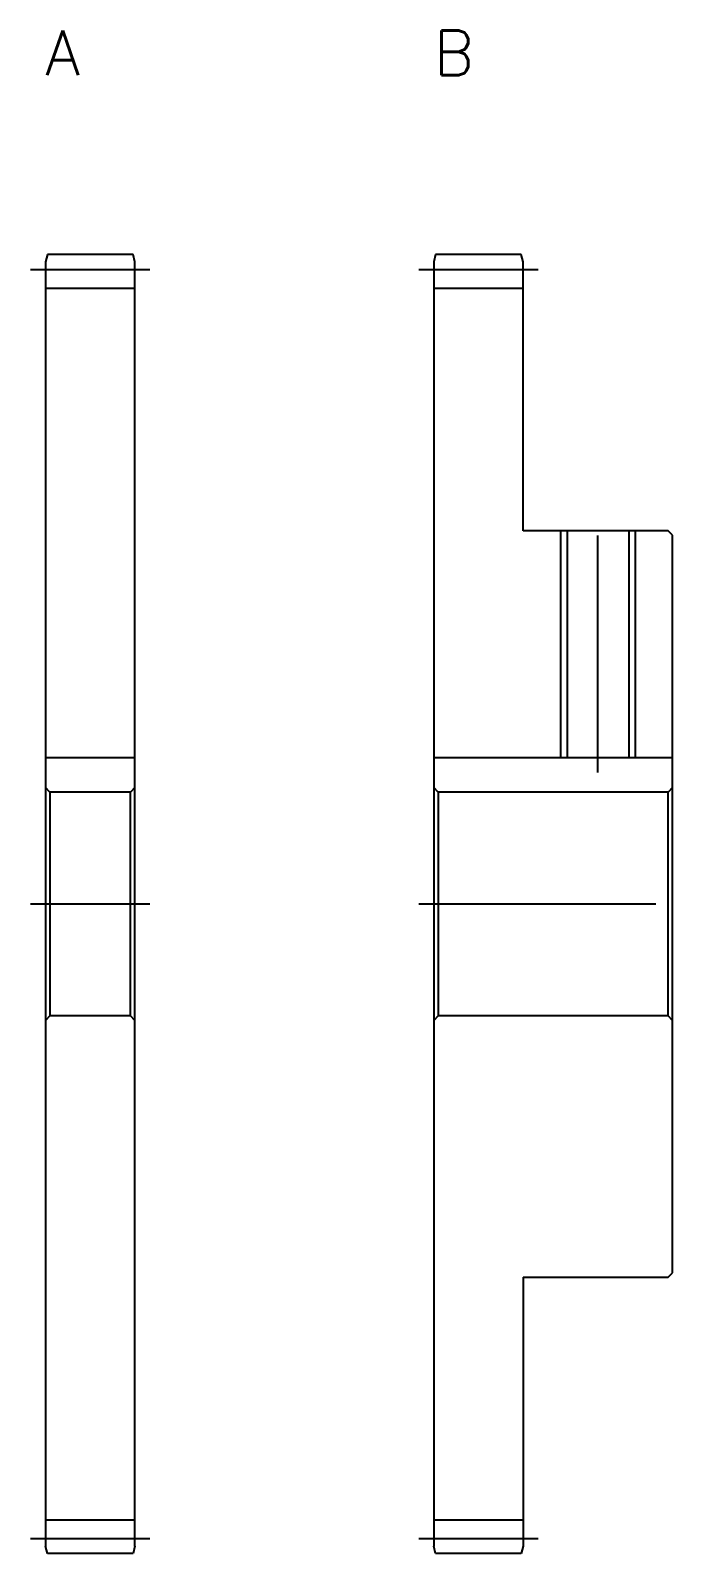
# Model space of a CAD drawing. Extents: x -1 to 150, y -13 to 112.
# Drawn here: x 106 to 150, y 10 to 112 of the extents above; entities that cross this region are included whole.
import ezdxf

# ---------------------------------------------------------------- set-up
doc = ezdxf.new("R2010")
doc.units = 0
doc.header["$LTSCALE"] = 0.5
doc.linetypes.add('CENTER', pattern=[50.8, 31.75, -6.35, 6.35, -6.35])
for name, color, linetype in [('MSM_CENTER', 1, 'CENTER'), ('MSM_CONTINUOUS', 7, 'CONTINUOUS'), ('MSM_NARROW', 5, 'CONTINUOUS'), ('MSM_PART_NUMBER', 7, 'CONTINUOUS')]:
    doc.layers.add(name, color=color, linetype=linetype)
doc.styles.get("Standard").update_dxf_attribs({"font": 'txt.shx', "height": 2, "bigfont": 'bigfont.shx'})

# ---------------------------------------------------------------- blocks, each defined once
blk = doc.blocks.new('*U6')
at = {"layer": 'MSM_PART_NUMBER'}
blk.add_text('A', height=3, dxfattribs=at).set_placement((107, 109))
blk = doc.blocks.new('*U7')
at = {"layer": 'MSM_PART_NUMBER'}
blk.add_text('B', height=3, dxfattribs=at).set_placement((133, 109))

msp = doc.modelspace()

# ---------------------------------------------------------------- linework, layer by layer
at = {"layer": 'MSM_CENTER'}
for p, q in [((106, 96), (114, 96)), ((132, 96), (140, 96)), ((144, 62.3), (144, 79.5)), ((106, 53.5), (114, 53.5)), ((132, 53.5), (150, 53.5)), ((106, 11), (114, 11)), ((132, 11), (140, 11))]:
    msp.add_line(p, q, dxfattribs=at)
at = {"layer": 'MSM_CONTINUOUS'}
for p, q in [((107.13, 97), (107, 96.5)), ((112.87, 97), (107.13, 97)), ((113, 96.5), (112.87, 97)), ((133.13, 97), (133, 96.5)), ((138.87, 97), (133.13, 97)), ((139, 96.5), (138.87, 97)), ((107, 96.5), (107, 10.5)), ((113, 10.5), (113, 96.5)), ((133, 96.5), (133, 10.5)), ((139, 78.5), (139, 96.5)), ((107, 94.75), (113, 94.75)), ((133, 94.75), (139, 94.75)), ((148.7, 78.5), (139, 78.5)), ((141.93, 78.5), (141.93, 63.3)), ((146.07, 78.5), (146.07, 63.3)), ((149, 78.2), (148.7, 78.5)), ((149, 28.8), (149, 78.2)), ((107, 63.3), (113, 63.3)), ((133, 63.3), (149, 63.3)), ((107.3, 61), (107, 61.3)), ((113, 61.3), (112.7, 61)), ((133.3, 61), (133, 61.3)), ((149, 61.3), (148.7, 61)), ((112.7, 61), (107.3, 61)), ((107.3, 61), (107.3, 46)), ((112.7, 46), (112.7, 61)), ((148.7, 61), (133.3, 61)), ((133.3, 61), (133.3, 46)), ((148.7, 46), (148.7, 61)), ((107.3, 46), (107, 45.7)), ((112.7, 46), (107.3, 46)), ((113, 45.7), (112.7, 46)), ((133.3, 46), (133, 45.7)), ((148.7, 46), (133.3, 46)), ((149, 45.7), (148.7, 46)), ((148.7, 28.5), (149, 28.8)), ((139, 28.5), (148.7, 28.5)), ((139, 28.5), (139, 10.5)), ((107, 12.25), (113, 12.25)), ((133, 12.25), (139, 12.25)), ((107.13, 10), (107, 10.5)), ((113, 10.5), (112.87, 10)), ((133.13, 10), (133, 10.5)), ((139, 10.5), (138.87, 10)), ((112.87, 10), (107.13, 10)), ((138.87, 10), (133.13, 10))]:
    msp.add_line(p, q, dxfattribs=at)
at = {"layer": 'MSM_NARROW'}
for p, q in [((141.5, 78.5), (141.5, 63.3)), ((146.5, 78.5), (146.5, 63.3))]:
    msp.add_line(p, q, dxfattribs=at)

# ---------------------------------------------------------------- block references
at = {"layer": 'MSM_CONTINUOUS'}
for name in ['*U6', '*U7']:
    msp.add_blockref(name, (0, 0), dxfattribs=at)

doc.saveas('drawing.dxf')
